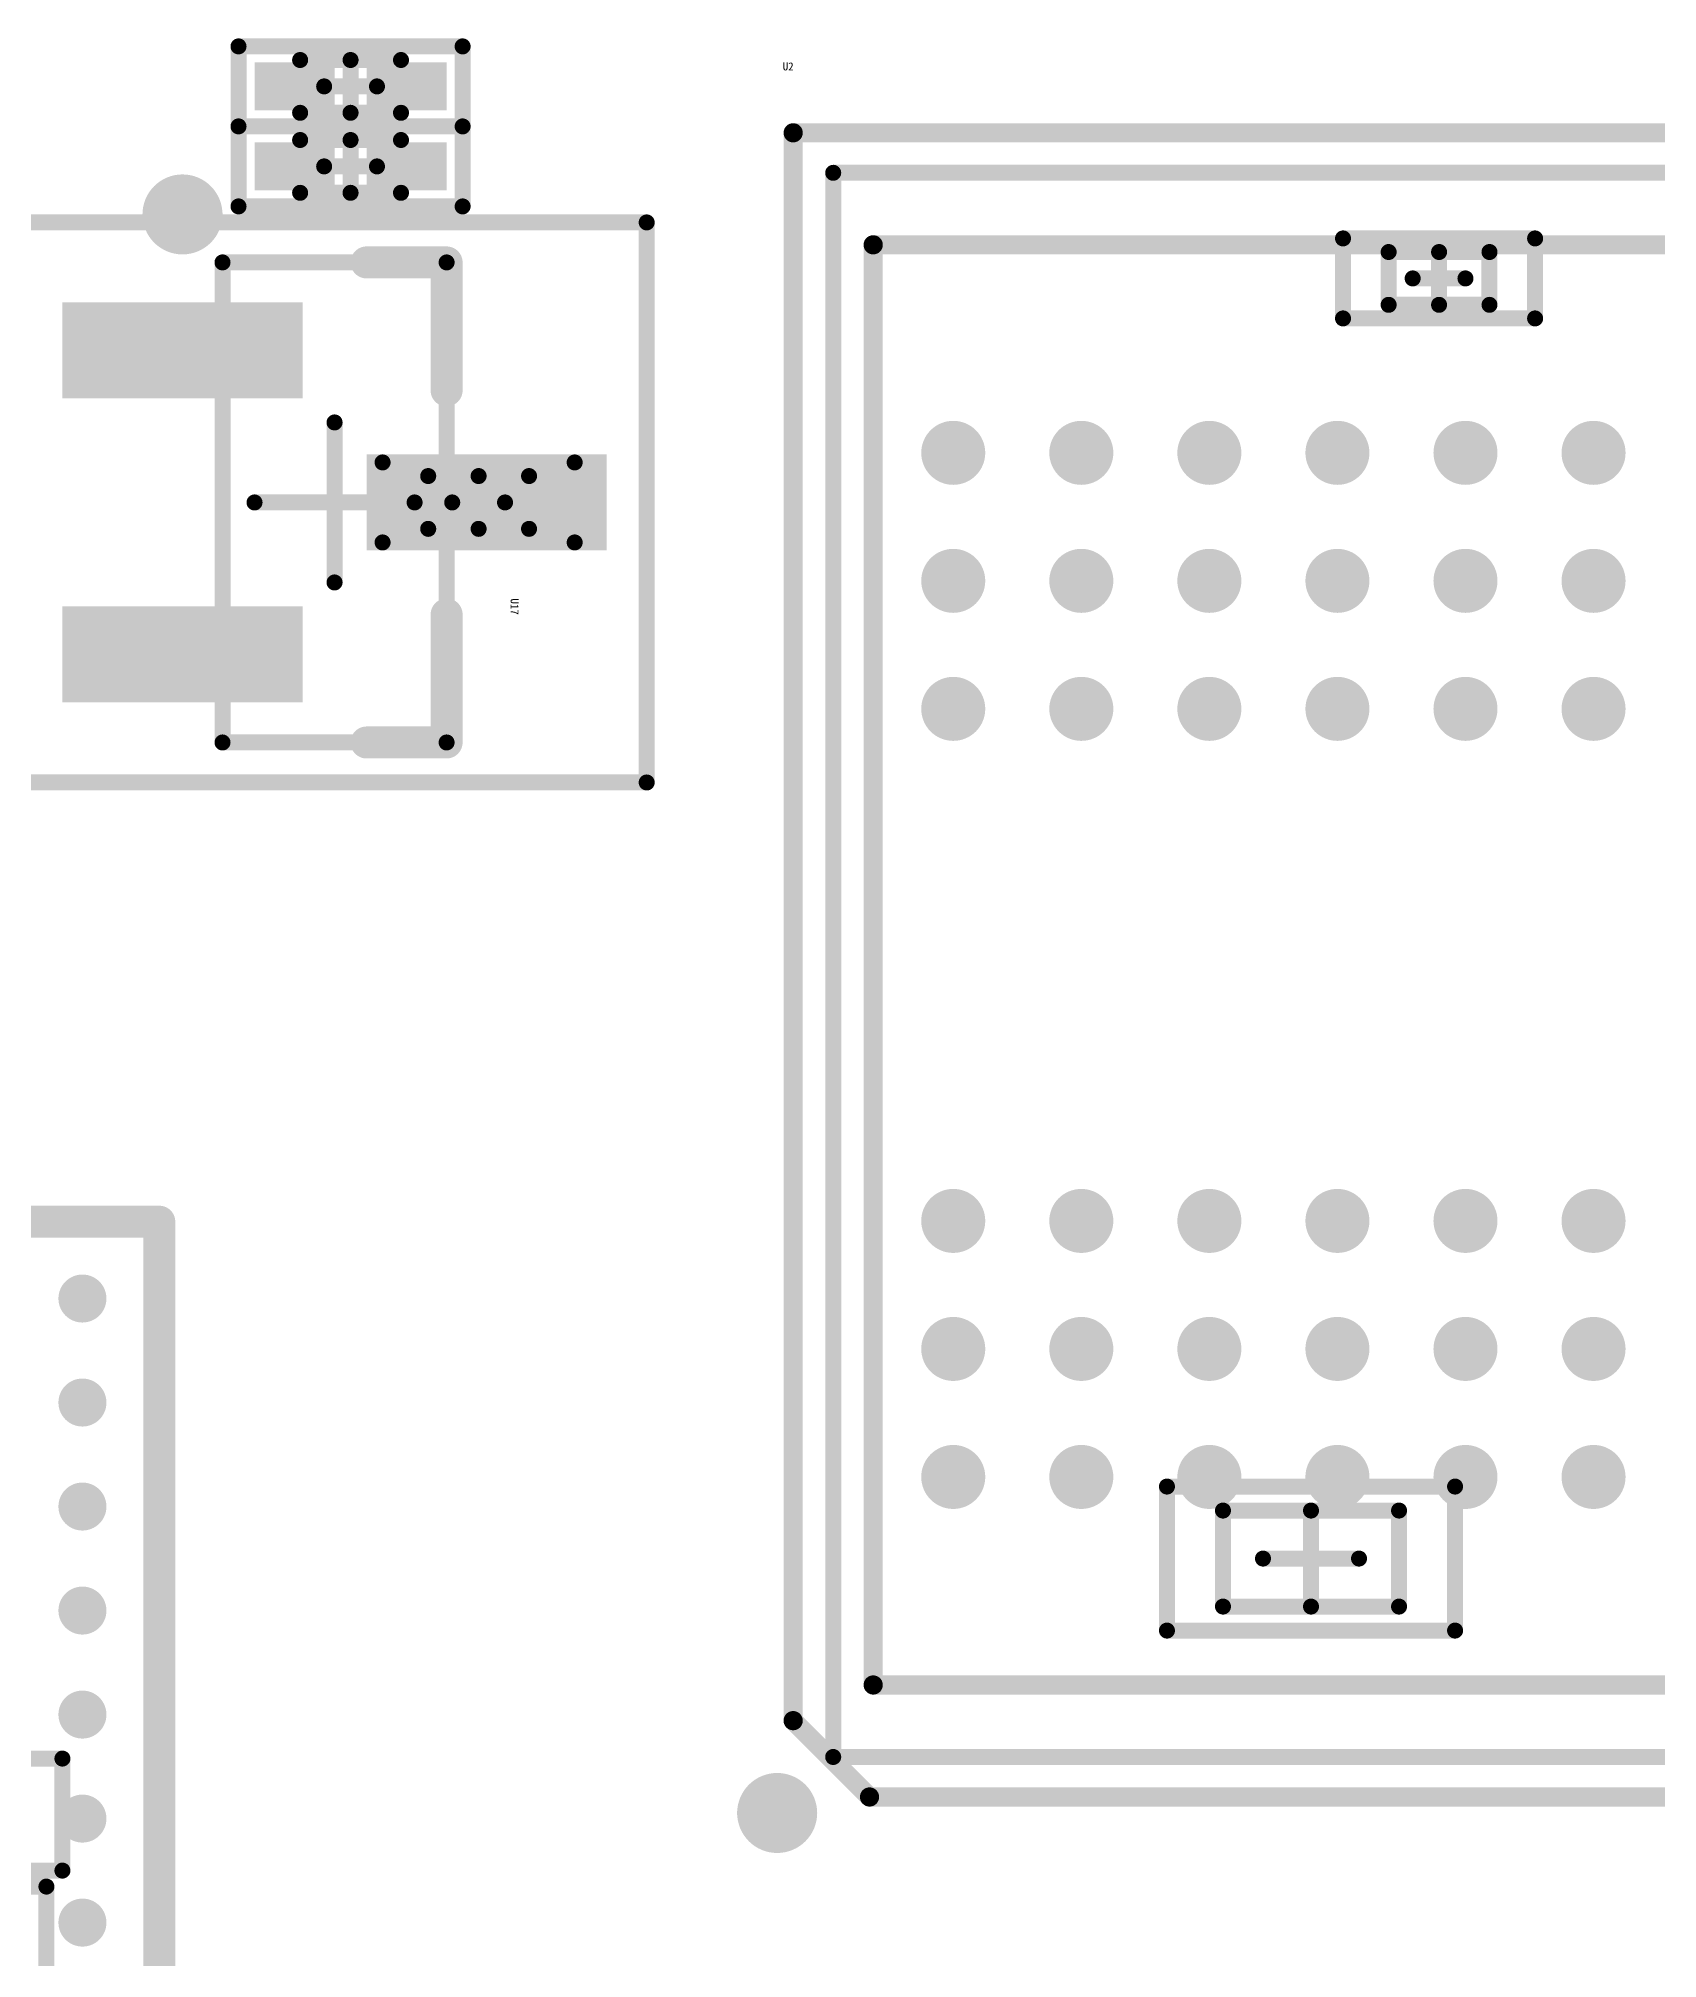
# Model space of a CAD drawing. Header units: millimetres. Extents: x 4 to 123, y 21 to 97.
# Drawn here: x 75.25 to 85.37, y 54.8 to 66.8 of the extents above; entities that cross this region are included whole.
import ezdxf

# ---------------------------------------------------------------- set-up
doc = ezdxf.new("R2010")
doc.units = ezdxf.units.MM
for name, color, linetype in [('Mechanical13', 56, 'Continuous'), ('Mechanical15', 56, 'Continuous'), ('TopLayer', 1, 'Continuous'), ('TopOverlay', 2, 'Continuous'), ('TopPaste', 8, 'Continuous')]:
    doc.layers.add(name, color=color, linetype=linetype)

msp = doc.modelspace()

# ---------------------------------------------------------------- linework, layer by layer
at = {"layer": 'Mechanical13', "const_width": 0.1}
for points in [[(76.885, 66.665), (77.515, 66.665)], [(76.885, 66.335), (76.885, 66.665)], [(77.515, 66.335), (77.515, 66.665)], [(76.885, 66.335), (77.515, 66.335)], [(76.885, 66.165), (77.515, 66.165)], [(76.885, 65.835), (76.885, 66.165)], [(77.515, 65.835), (77.515, 66.165)], [(76.885, 65.835), (77.515, 65.835)], [(76.4, 62.4), (76.4, 65.4)], [(76.4, 65.4), (77.8, 65.4)], [(77.8, 62.4), (77.8, 65.4)], [(83.685, 65.465), (84.315, 65.465)], [(83.685, 65.135), (83.685, 65.465)], [(84.315, 65.135), (84.315, 65.465)], [(83.685, 65.135), (84.315, 65.135)], [(77.685, 64.065), (78.315, 64.065)], [(77.685, 63.735), (77.685, 64.065)], [(78.315, 63.735), (78.315, 64.065)], [(77.685, 63.735), (78.315, 63.735)], [(76.4, 62.4), (77.8, 62.4)], [(82.65, 57.6), (83.75, 57.6)], [(82.65, 57), (82.65, 57.6)], [(83.75, 57), (83.75, 57.6)], [(82.65, 57), (83.75, 57)]]:
    msp.add_lwpolyline(points, dxfattribs=at)
at = {"layer": 'Mechanical13', "const_width": 0.05}
for points in [[(76.86, 66.665, 1), (76.91, 66.665, 1)], [(76.86, 66.665, 1), (76.91, 66.665, 1)], [(77.49, 66.665, 1), (77.54, 66.665, 1)], [(77.49, 66.665, 1), (77.54, 66.665, 1)], [(76.86, 66.335, 1), (76.91, 66.335, 1)], [(76.86, 66.335, 1), (76.91, 66.335, 1)], [(77.49, 66.335, 1), (77.54, 66.335, 1)], [(77.49, 66.335, 1), (77.54, 66.335, 1)], [(76.86, 66.165, 1), (76.91, 66.165, 1)], [(76.86, 66.165, 1), (76.91, 66.165, 1)], [(77.49, 66.165, 1), (77.54, 66.165, 1)], [(77.49, 66.165, 1), (77.54, 66.165, 1)], [(76.86, 65.835, 1), (76.91, 65.835, 1)], [(76.86, 65.835, 1), (76.91, 65.835, 1)], [(77.49, 65.835, 1), (77.54, 65.835, 1)], [(77.49, 65.835, 1), (77.54, 65.835, 1)], [(76.375, 65.4, 1), (76.425, 65.4, 1)], [(76.375, 65.4, 1), (76.425, 65.4, 1)], [(77.775, 65.4, 1), (77.825, 65.4, 1)], [(77.775, 65.4, 1), (77.825, 65.4, 1)], [(83.66, 65.465, 1), (83.71, 65.465, 1)], [(83.66, 65.465, 1), (83.71, 65.465, 1)], [(84.29, 65.465, 1), (84.34, 65.465, 1)], [(84.29, 65.465, 1), (84.34, 65.465, 1)], [(83.66, 65.135, 1), (83.71, 65.135, 1)], [(83.66, 65.135, 1), (83.71, 65.135, 1)], [(84.29, 65.135, 1), (84.34, 65.135, 1)], [(84.29, 65.135, 1), (84.34, 65.135, 1)], [(77.66, 64.065, 1), (77.71, 64.065, 1)], [(77.66, 64.065, 1), (77.71, 64.065, 1)], [(78.29, 64.065, 1), (78.34, 64.065, 1)], [(78.29, 64.065, 1), (78.34, 64.065, 1)], [(77.66, 63.735, 1), (77.71, 63.735, 1)], [(77.66, 63.735, 1), (77.71, 63.735, 1)], [(78.29, 63.735, 1), (78.34, 63.735, 1)], [(78.29, 63.735, 1), (78.34, 63.735, 1)], [(76.375, 62.4, 1), (76.425, 62.4, 1)], [(76.375, 62.4, 1), (76.425, 62.4, 1)], [(77.775, 62.4, 1), (77.825, 62.4, 1)], [(77.775, 62.4, 1), (77.825, 62.4, 1)], [(82.625, 57.6, 1), (82.675, 57.6, 1)], [(82.625, 57.6, 1), (82.675, 57.6, 1)], [(83.725, 57.6, 1), (83.775, 57.6, 1)], [(83.725, 57.6, 1), (83.775, 57.6, 1)], [(82.625, 57, 1), (82.675, 57, 1)], [(82.625, 57, 1), (82.675, 57, 1)], [(83.725, 57, 1), (83.775, 57, 1)], [(83.725, 57, 1), (83.775, 57, 1)]]:
    msp.add_lwpolyline(points, format="xyb", close=True, dxfattribs=at)
at = {"layer": 'Mechanical15', "const_width": 0.1}
for points in [[(76.5, 66.75), (77.9, 66.75)], [(76.5, 66.25), (76.5, 66.75)], [(77.9, 66.25), (77.9, 66.75)], [(77.2, 66.335), (77.2, 66.665)], [(77.035, 66.5), (77.365, 66.5)], [(76.5, 66.25), (77.9, 66.25)], [(76.5, 65.75), (76.5, 66.25)], [(76.5, 66.25), (77.9, 66.25)], [(77.9, 65.75), (77.9, 66.25)], [(77.2, 65.835), (77.2, 66.165)], [(77.035, 66), (77.365, 66)], [(80.215, 65.96), (93.715, 65.96)], [(80.215, 56.06), (80.215, 65.96)], [(76.5, 65.75), (77.9, 65.75)], [(75.15, 65.65), (79.05, 65.65)], [(79.05, 62.15), (79.05, 65.65)], [(83.4, 65.55), (84.6, 65.55)], [(83.4, 65.05), (83.4, 65.55)], [(84.6, 65.05), (84.6, 65.55)], [(84, 65.135), (84, 65.465)], [(83.835, 65.3), (84.165, 65.3)], [(83.4, 65.05), (84.6, 65.05)], [(77.1, 63.4), (77.1, 64.4)], [(77.4, 64.15), (78.6, 64.15)], [(77.4, 63.65), (77.4, 64.15)], [(78, 63.735), (78, 64.065)], [(78.6, 63.65), (78.6, 64.15)], [(76.6, 63.9), (77.6, 63.9)], [(77.835, 63.9), (78.165, 63.9)], [(77.4, 63.65), (78.6, 63.65)], [(75.15, 62.15), (79.05, 62.15)], [(82.3, 57.75), (84.1, 57.75)], [(82.3, 56.85), (82.3, 57.75)], [(84.1, 56.85), (84.1, 57.75)], [(83.2, 57), (83.2, 57.6)], [(82.9, 57.3), (83.5, 57.3)], [(82.3, 56.85), (84.1, 56.85)], [(73.6, 56.05), (75.4, 56.05)], [(75.4, 55.35), (75.4, 56.05)], [(80.215, 56.06), (93.715, 56.06)], [(73.6, 55.35), (75.4, 55.35)], [(74.1, 55.25), (75.3, 55.25)], [(75.3, 54.75), (75.3, 55.25)]]:
    msp.add_lwpolyline(points, dxfattribs=at)
at = {"layer": 'Mechanical15', "const_width": 0.05}
for points in [[(76.475, 66.75, 1), (76.525, 66.75, 1)], [(76.475, 66.75, 1), (76.525, 66.75, 1)], [(77.875, 66.75, 1), (77.925, 66.75, 1)], [(77.875, 66.75, 1), (77.925, 66.75, 1)], [(77.175, 66.665, 1), (77.225, 66.665, 1)], [(77.01, 66.5, 1), (77.06, 66.5, 1)], [(77.34, 66.5, 1), (77.39, 66.5, 1)], [(77.175, 66.335, 1), (77.225, 66.335, 1)], [(76.475, 66.25, 1), (76.525, 66.25, 1)], [(76.475, 66.25, 1), (76.525, 66.25, 1)], [(76.475, 66.25, 1), (76.525, 66.25, 1)], [(76.475, 66.25, 1), (76.525, 66.25, 1)], [(77.875, 66.25, 1), (77.925, 66.25, 1)], [(77.875, 66.25, 1), (77.925, 66.25, 1)], [(77.875, 66.25, 1), (77.925, 66.25, 1)], [(77.875, 66.25, 1), (77.925, 66.25, 1)], [(77.175, 66.165, 1), (77.225, 66.165, 1)], [(77.01, 66, 1), (77.06, 66, 1)], [(77.34, 66, 1), (77.39, 66, 1)], [(80.19, 65.96, 1), (80.24, 65.96, 1)], [(80.19, 65.96, 1), (80.24, 65.96, 1)], [(77.175, 65.835, 1), (77.225, 65.835, 1)], [(76.475, 65.75, 1), (76.525, 65.75, 1)], [(76.475, 65.75, 1), (76.525, 65.75, 1)], [(77.875, 65.75, 1), (77.925, 65.75, 1)], [(77.875, 65.75, 1), (77.925, 65.75, 1)], [(79.025, 65.65, 1), (79.075, 65.65, 1)], [(79.025, 65.65, 1), (79.075, 65.65, 1)], [(83.375, 65.55, 1), (83.425, 65.55, 1)], [(83.375, 65.55, 1), (83.425, 65.55, 1)], [(84.575, 65.55, 1), (84.625, 65.55, 1)], [(84.575, 65.55, 1), (84.625, 65.55, 1)], [(83.975, 65.465, 1), (84.025, 65.465, 1)], [(83.81, 65.3, 1), (83.86, 65.3, 1)], [(84.14, 65.3, 1), (84.19, 65.3, 1)], [(83.975, 65.135, 1), (84.025, 65.135, 1)], [(83.375, 65.05, 1), (83.425, 65.05, 1)], [(83.375, 65.05, 1), (83.425, 65.05, 1)], [(84.575, 65.05, 1), (84.625, 65.05, 1)], [(84.575, 65.05, 1), (84.625, 65.05, 1)], [(77.075, 64.4, 1), (77.125, 64.4, 1)], [(77.375, 64.15, 1), (77.425, 64.15, 1)], [(77.375, 64.15, 1), (77.425, 64.15, 1)], [(77.975, 64.065, 1), (78.025, 64.065, 1)], [(78.575, 64.15, 1), (78.625, 64.15, 1)], [(78.575, 64.15, 1), (78.625, 64.15, 1)], [(76.575, 63.9, 1), (76.625, 63.9, 1)], [(77.575, 63.9, 1), (77.625, 63.9, 1)], [(77.81, 63.9, 1), (77.86, 63.9, 1)], [(78.14, 63.9, 1), (78.19, 63.9, 1)], [(77.975, 63.735, 1), (78.025, 63.735, 1)], [(77.375, 63.65, 1), (77.425, 63.65, 1)], [(77.375, 63.65, 1), (77.425, 63.65, 1)], [(78.575, 63.65, 1), (78.625, 63.65, 1)], [(78.575, 63.65, 1), (78.625, 63.65, 1)], [(77.075, 63.4, 1), (77.125, 63.4, 1)], [(79.025, 62.15, 1), (79.075, 62.15, 1)], [(79.025, 62.15, 1), (79.075, 62.15, 1)], [(82.275, 57.75, 1), (82.325, 57.75, 1)], [(82.275, 57.75, 1), (82.325, 57.75, 1)], [(84.075, 57.75, 1), (84.125, 57.75, 1)], [(84.075, 57.75, 1), (84.125, 57.75, 1)], [(83.175, 57.6, 1), (83.225, 57.6, 1)], [(82.875, 57.3, 1), (82.925, 57.3, 1)], [(83.475, 57.3, 1), (83.525, 57.3, 1)], [(83.175, 57, 1), (83.225, 57, 1)], [(82.275, 56.85, 1), (82.325, 56.85, 1)], [(82.275, 56.85, 1), (82.325, 56.85, 1)], [(84.075, 56.85, 1), (84.125, 56.85, 1)], [(84.075, 56.85, 1), (84.125, 56.85, 1)], [(75.375, 56.05, 1), (75.425, 56.05, 1)], [(75.375, 56.05, 1), (75.425, 56.05, 1)], [(80.19, 56.06, 1), (80.24, 56.06, 1)], [(80.19, 56.06, 1), (80.24, 56.06, 1)], [(75.375, 55.35, 1), (75.425, 55.35, 1)], [(75.375, 55.35, 1), (75.425, 55.35, 1)], [(75.275, 55.25, 1), (75.325, 55.25, 1)], [(75.275, 55.25, 1), (75.325, 55.25, 1)]]:
    msp.add_lwpolyline(points, format="xyb", close=True, dxfattribs=at)
at = {"layer": 'TopLayer'}
for points, const_width in [([(80.865, 64.21, 1), (81.065, 64.21, 1)], 0.2), ([(81.665, 64.21, 1), (81.865, 64.21, 1)], 0.2), ([(82.465, 64.21, 1), (82.665, 64.21, 1)], 0.2), ([(83.265, 64.21, 1), (83.465, 64.21, 1)], 0.2), ([(84.065, 64.21, 1), (84.265, 64.21, 1)], 0.2), ([(84.865, 64.21, 1), (85.065, 64.21, 1)], 0.2), ([(80.865, 63.41, 1), (81.065, 63.41, 1)], 0.2), ([(81.665, 63.41, 1), (81.865, 63.41, 1)], 0.2), ([(82.465, 63.41, 1), (82.665, 63.41, 1)], 0.2), ([(83.265, 63.41, 1), (83.465, 63.41, 1)], 0.2), ([(84.065, 63.41, 1), (84.265, 63.41, 1)], 0.2), ([(84.865, 63.41, 1), (85.065, 63.41, 1)], 0.2), ([(80.865, 62.61, 1), (81.065, 62.61, 1)], 0.2), ([(81.665, 62.61, 1), (81.865, 62.61, 1)], 0.2), ([(82.465, 62.61, 1), (82.665, 62.61, 1)], 0.2), ([(83.265, 62.61, 1), (83.465, 62.61, 1)], 0.2), ([(84.065, 62.61, 1), (84.265, 62.61, 1)], 0.2), ([(84.865, 62.61, 1), (85.065, 62.61, 1)], 0.2), ([(80.865, 59.41, 1), (81.065, 59.41, 1)], 0.2), ([(81.665, 59.41, 1), (81.865, 59.41, 1)], 0.2), ([(82.465, 59.41, 1), (82.665, 59.41, 1)], 0.2), ([(83.265, 59.41, 1), (83.465, 59.41, 1)], 0.2), ([(84.065, 59.41, 1), (84.265, 59.41, 1)], 0.2), ([(84.865, 59.41, 1), (85.065, 59.41, 1)], 0.2), ([(75.45, 58.925, 1), (75.6, 58.925, 1)], 0.15), ([(80.865, 58.61, 1), (81.065, 58.61, 1)], 0.2), ([(81.665, 58.61, 1), (81.865, 58.61, 1)], 0.2), ([(82.465, 58.61, 1), (82.665, 58.61, 1)], 0.2), ([(83.265, 58.61, 1), (83.465, 58.61, 1)], 0.2), ([(84.065, 58.61, 1), (84.265, 58.61, 1)], 0.2), ([(84.865, 58.61, 1), (85.065, 58.61, 1)], 0.2), ([(75.45, 58.275, 1), (75.6, 58.275, 1)], 0.15), ([(80.865, 57.81, 1), (81.065, 57.81, 1)], 0.2), ([(81.665, 57.81, 1), (81.865, 57.81, 1)], 0.2), ([(82.465, 57.81, 1), (82.665, 57.81, 1)], 0.2), ([(83.265, 57.81, 1), (83.465, 57.81, 1)], 0.2), ([(84.065, 57.81, 1), (84.265, 57.81, 1)], 0.2), ([(84.865, 57.81, 1), (85.065, 57.81, 1)], 0.2), ([(75.45, 57.625, 1), (75.6, 57.625, 1)], 0.15), ([(75.45, 56.975, 1), (75.6, 56.975, 1)], 0.15), ([(75.45, 56.325, 1), (75.6, 56.325, 1)], 0.15), ([(75.45, 55.675, 1), (75.6, 55.675, 1)], 0.15), ([(75.45, 55.025, 1), (75.6, 55.025, 1)], 0.15)]:
    msp.add_lwpolyline(points, format="xyb", close=True, dxfattribs=dict(at, const_width=const_width))
for points in [[(77.1, 66.35), (77.1, 66.65), (76.6, 66.35), (76.6, 66.65)], [(77.8, 66.35), (77.8, 66.65), (77.3, 66.35), (77.3, 66.65)], [(76.6, 66.15), (76.6, 65.85), (77.1, 66.15), (77.1, 65.85)], [(77.3, 66.15), (77.3, 65.85), (77.8, 66.15), (77.8, 65.85)], [(76.9, 64.55), (76.9, 65.15), (75.4, 64.55), (75.4, 65.15)], [(78.8, 63.6), (78.8, 64.2), (77.3, 63.6), (77.3, 64.2)], [(76.9, 62.65), (76.9, 63.25), (75.4, 62.65), (75.4, 63.25)]]:
    msp.add_solid(points, dxfattribs=at)
at = {"layer": 'TopOverlay'}
for points, const_width in [([(79.965, 56.287), (79.965, 66.21)], 0.12), ([(79.965, 66.21), (93.965, 66.21)], 0.12), ([(80.465, 65.51), (93.465, 65.51)], 0.12), ([(80.465, 56.51), (80.465, 65.51)], 0.12), ([(77.3, 65.4), (77.8, 65.4)], 0.2), ([(77.8, 64.6), (77.8, 65.4)], 0.2), ([(77.8, 62.4), (77.8, 63.2)], 0.2), ([(77.3, 62.4), (77.8, 62.4)], 0.2), ([(64.005, 59.405), (76.005, 59.405)], 0.2), ([(76.005, 47.405), (76.005, 59.405)], 0.2), ([(80.465, 56.51), (93.465, 56.51)], 0.12), ([(79.965, 56.287), (80.442, 55.81)], 0.12), ([(80.442, 55.81), (93.965, 55.81)], 0.12)]:
    msp.add_lwpolyline(points, dxfattribs=dict(at, const_width=const_width))
for points, const_width in [([(79.935, 66.21, 1), (79.995, 66.21, 1)], 0.06), ([(79.935, 66.21, 1), (79.995, 66.21, 1)], 0.06), ([(76.275, 65.7, 1), (76.025, 65.7, 1)], 0.25), ([(75.963, 65.7, 1), (76.088, 65.7, 1)], 0.125), ([(76.213, 65.7, 1), (76.338, 65.7, 1)], 0.125), ([(80.435, 65.51, 1), (80.495, 65.51, 1)], 0.06), ([(80.435, 65.51, 1), (80.495, 65.51, 1)], 0.06), ([(77.25, 65.4, 1), (77.35, 65.4, 1)], 0.1), ([(77.75, 65.4, 1), (77.85, 65.4, 1)], 0.1), ([(77.75, 65.4, 1), (77.85, 65.4, 1)], 0.1), ([(77.75, 64.6, 1), (77.85, 64.6, 1)], 0.1), ([(77.75, 63.2, 1), (77.85, 63.2, 1)], 0.1), ([(77.25, 62.4, 1), (77.35, 62.4, 1)], 0.1), ([(77.75, 62.4, 1), (77.85, 62.4, 1)], 0.1), ([(77.75, 62.4, 1), (77.85, 62.4, 1)], 0.1), ([(75.955, 59.405, 1), (76.055, 59.405, 1)], 0.1), ([(75.955, 59.405, 1), (76.055, 59.405, 1)], 0.1), ([(80.435, 56.51, 1), (80.495, 56.51, 1)], 0.06), ([(80.435, 56.51, 1), (80.495, 56.51, 1)], 0.06), ([(79.935, 56.287, 1), (79.995, 56.287, 1)], 0.06), ([(79.935, 56.287, 1), (79.995, 56.287, 1)], 0.06), ([(79.99, 55.71, 1), (79.74, 55.71, 1)], 0.25), ([(79.677, 55.71, 1), (79.802, 55.71, 1)], 0.125), ([(79.928, 55.71, 1), (80.052, 55.71, 1)], 0.125), ([(80.412, 55.81, 1), (80.472, 55.81, 1)], 0.06), ([(80.412, 55.81, 1), (80.472, 55.81, 1)], 0.06)]:
    msp.add_lwpolyline(points, format="xyb", close=True, dxfattribs=dict(at, const_width=const_width))
at = {"layer": 'TopPaste'}
for points, const_width in [([(80.865, 64.21, 1), (81.065, 64.21, 1)], 0.2), ([(81.665, 64.21, 1), (81.865, 64.21, 1)], 0.2), ([(82.465, 64.21, 1), (82.665, 64.21, 1)], 0.2), ([(83.265, 64.21, 1), (83.465, 64.21, 1)], 0.2), ([(84.065, 64.21, 1), (84.265, 64.21, 1)], 0.2), ([(84.865, 64.21, 1), (85.065, 64.21, 1)], 0.2), ([(80.865, 63.41, 1), (81.065, 63.41, 1)], 0.2), ([(81.665, 63.41, 1), (81.865, 63.41, 1)], 0.2), ([(82.465, 63.41, 1), (82.665, 63.41, 1)], 0.2), ([(83.265, 63.41, 1), (83.465, 63.41, 1)], 0.2), ([(84.065, 63.41, 1), (84.265, 63.41, 1)], 0.2), ([(84.865, 63.41, 1), (85.065, 63.41, 1)], 0.2), ([(80.865, 62.61, 1), (81.065, 62.61, 1)], 0.2), ([(81.665, 62.61, 1), (81.865, 62.61, 1)], 0.2), ([(82.465, 62.61, 1), (82.665, 62.61, 1)], 0.2), ([(83.265, 62.61, 1), (83.465, 62.61, 1)], 0.2), ([(84.065, 62.61, 1), (84.265, 62.61, 1)], 0.2), ([(84.865, 62.61, 1), (85.065, 62.61, 1)], 0.2), ([(80.865, 59.41, 1), (81.065, 59.41, 1)], 0.2), ([(81.665, 59.41, 1), (81.865, 59.41, 1)], 0.2), ([(82.465, 59.41, 1), (82.665, 59.41, 1)], 0.2), ([(83.265, 59.41, 1), (83.465, 59.41, 1)], 0.2), ([(84.065, 59.41, 1), (84.265, 59.41, 1)], 0.2), ([(84.865, 59.41, 1), (85.065, 59.41, 1)], 0.2), ([(75.45, 58.925, 1), (75.6, 58.925, 1)], 0.15), ([(80.865, 58.61, 1), (81.065, 58.61, 1)], 0.2), ([(81.665, 58.61, 1), (81.865, 58.61, 1)], 0.2), ([(82.465, 58.61, 1), (82.665, 58.61, 1)], 0.2), ([(83.265, 58.61, 1), (83.465, 58.61, 1)], 0.2), ([(84.065, 58.61, 1), (84.265, 58.61, 1)], 0.2), ([(84.865, 58.61, 1), (85.065, 58.61, 1)], 0.2), ([(75.45, 58.275, 1), (75.6, 58.275, 1)], 0.15), ([(80.865, 57.81, 1), (81.065, 57.81, 1)], 0.2), ([(81.665, 57.81, 1), (81.865, 57.81, 1)], 0.2), ([(82.465, 57.81, 1), (82.665, 57.81, 1)], 0.2), ([(83.265, 57.81, 1), (83.465, 57.81, 1)], 0.2), ([(84.065, 57.81, 1), (84.265, 57.81, 1)], 0.2), ([(84.865, 57.81, 1), (85.065, 57.81, 1)], 0.2), ([(75.45, 57.625, 1), (75.6, 57.625, 1)], 0.15), ([(75.45, 56.975, 1), (75.6, 56.975, 1)], 0.15), ([(75.45, 56.325, 1), (75.6, 56.325, 1)], 0.15), ([(75.45, 55.675, 1), (75.6, 55.675, 1)], 0.15), ([(75.45, 55.025, 1), (75.6, 55.025, 1)], 0.15)]:
    msp.add_lwpolyline(points, format="xyb", close=True, dxfattribs=dict(at, const_width=const_width))
for points in [[(77.1, 66.35), (77.1, 66.65), (76.6, 66.35), (76.6, 66.65)], [(77.8, 66.35), (77.8, 66.65), (77.3, 66.35), (77.3, 66.65)], [(76.6, 66.15), (76.6, 65.85), (77.1, 66.15), (77.1, 65.85)], [(77.3, 66.15), (77.3, 65.85), (77.8, 66.15), (77.8, 65.85)], [(76.9, 64.55), (76.9, 65.15), (75.4, 64.55), (75.4, 65.15)], [(78.8, 63.6), (78.8, 64.2), (77.3, 63.6), (77.3, 64.2)], [(76.9, 62.65), (76.9, 63.25), (75.4, 62.65), (75.4, 63.25)]]:
    msp.add_solid(points, dxfattribs=at)

# ---------------------------------------------------------------- texts
at = {"layer": 'TopOverlay'}
msp.add_text('U2', height=0.05, dxfattribs=at).set_placement((79.9, 66.6))
msp.add_text('U17', height=0.05, rotation=270, dxfattribs=at).set_placement((78.2, 63.3))

doc.saveas('drawing.dxf')
